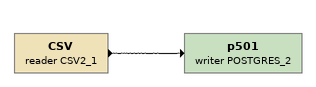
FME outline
CSV (reader CSV2_1)
    -> p501 (writer POSTGRES_2)
p501 (writer POSTGRES_2)
